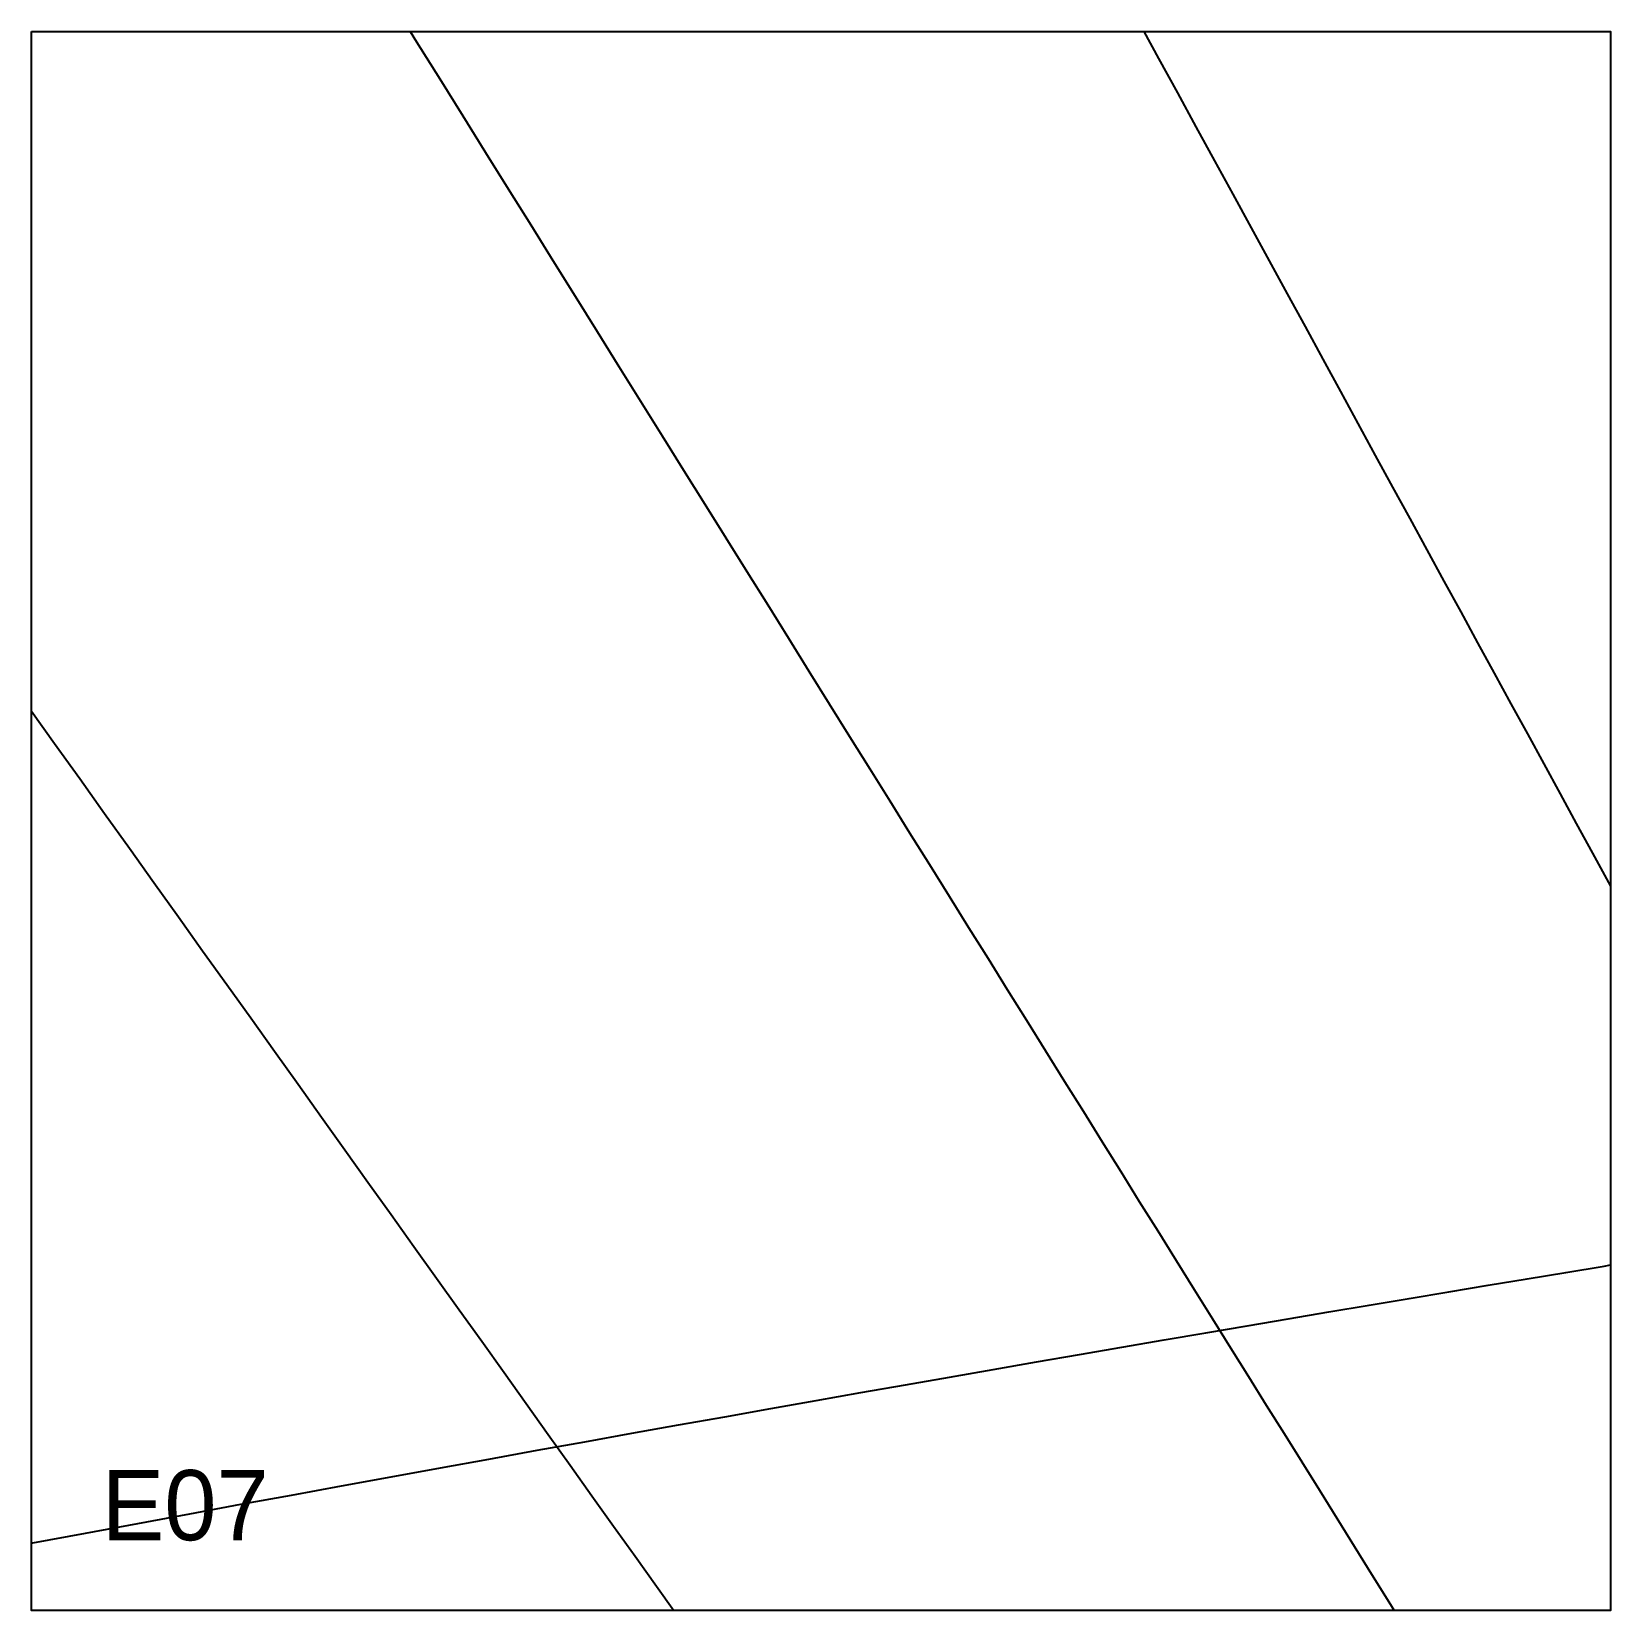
# Model space of a CAD drawing. Header units: millimetres. Extents: x 0 to 900, y 0 to 900.
import ezdxf

# ---------------------------------------------------------------- set-up
doc = ezdxf.new("R2010")
doc.units = ezdxf.units.MM
for name, color, linetype in [('CUT', 1, 'Continuous'), ('DECL', 30, 'Continuous'), ('HOUR15', 9, 'Continuous'), ('HOUR30', 8, 'Continuous'), ('ID', 3, 'Continuous')]:
    doc.layers.add(name, color=color, linetype=linetype)

msp = doc.modelspace()

# ---------------------------------------------------------------- linework, layer by layer
at = {"layer": 'CUT'}
msp.add_lwpolyline([(0, 900), (900, 900), (900, 0), (0, 0), (0, 900)], close=True, dxfattribs=at)
at = {"layer": 'DECL'}
msp.add_lwpolyline([(0, 38.37), (0.68, 38.5), (30.82, 44.11), (60.63, 49.64), (90.13, 55.1), (119.31, 60.48), (148.19, 65.78), (176.76, 71.02), (205.04, 76.18), (233.03, 81.28), (260.74, 86.3), (288.17, 91.26), (315.33, 96.15), (342.21, 100.97), (368.83, 105.74), (395.2, 110.44), (421.31, 115.07), (447.16, 119.65), (472.78, 124.17), (498.15, 128.63), (523.28, 133.03), (548.19, 137.37), (572.86, 141.66), (597.31, 145.89), (621.54, 150.07), (645.55, 154.2), (669.34, 158.27), (692.93, 162.3), (716.31, 166.27), (739.49, 170.19), (762.47, 174.06), (785.26, 177.89), (807.85, 181.67), (830.25, 185.4), (852.46, 189.08), (874.49, 192.72), (896.35, 196.32), (900, 196.91)], dxfattribs=at)
at = {"layer": 'HOUR15'}
for points in [[(634.12, 900), (642.48, 884.68), (653.16, 865.12), (663.76, 845.69), (674.29, 826.4), (684.75, 807.24), (695.14, 788.2), (705.46, 769.29), (715.72, 750.51), (725.9, 731.85), (736.02, 713.31), (746.08, 694.89), (756.07, 676.59), (765.99, 658.4), (775.86, 640.33), (785.66, 622.37), (795.41, 604.52), (805.09, 586.77), (814.72, 569.14), (824.29, 551.61), (833.8, 534.18), (843.26, 516.86), (852.66, 499.63), (862.01, 482.51), (871.3, 465.48), (880.54, 448.55), (889.73, 431.71), (898.87, 414.97), (900, 412.9)], [(0, 512.6), (13.13, 494.21), (27.44, 474.18), (41.65, 454.29), (55.76, 434.54), (69.78, 414.92), (83.69, 395.43), (97.52, 376.08), (111.25, 356.86), (124.89, 337.76), (138.44, 318.8), (151.9, 299.95), (165.28, 281.23), (178.57, 262.62), (191.77, 244.14), (204.89, 225.77), (217.93, 207.52), (230.89, 189.37), (243.77, 171.34), (256.57, 153.42), (269.3, 135.61), (281.95, 117.9), (294.52, 100.3), (307.02, 82.8), (319.45, 65.4), (331.81, 48.1), (344.1, 30.89), (356.32, 13.79), (366.17, 0)]]:
    msp.add_lwpolyline(points, dxfattribs=at)
at = {"layer": 'HOUR30'}
msp.add_lwpolyline([(215.89, 900), (219.5, 894.21), (232.7, 873.03), (245.79, 852.01), (258.8, 831.15), (271.7, 810.45), (284.51, 789.89), (297.23, 769.48), (309.85, 749.23), (322.39, 729.11), (334.84, 709.14), (347.2, 689.31), (359.47, 669.61), (371.66, 650.05), (383.77, 630.63), (395.79, 611.34), (407.73, 592.17), (419.6, 573.14), (431.38, 554.22), (443.09, 535.44), (454.72, 516.77), (466.28, 498.22), (477.77, 479.79), (489.18, 461.48), (500.52, 443.28), (511.8, 425.2), (523, 407.22), (534.13, 389.35), (545.2, 371.59), (556.2, 353.94), (567.14, 336.39), (578.01, 318.94), (588.82, 301.6), (599.57, 284.35), (610.26, 267.2), (620.89, 250.15), (631.46, 233.19), (641.97, 216.32), (652.42, 199.55), (662.81, 182.87), (673.15, 166.28), (683.44, 149.78), (693.67, 133.36), (703.85, 117.03), (713.98, 100.78), (724.05, 84.61), (734.07, 68.53), (744.05, 52.53), (753.97, 36.6), (763.85, 20.76), (773.67, 4.99), (776.78, 0)], dxfattribs=at)

# ---------------------------------------------------------------- texts
at = {"layer": 'ID'}
msp.add_text('E07', height=40, dxfattribs=at).set_placement((40, 40))

doc.saveas('drawing.dxf')
